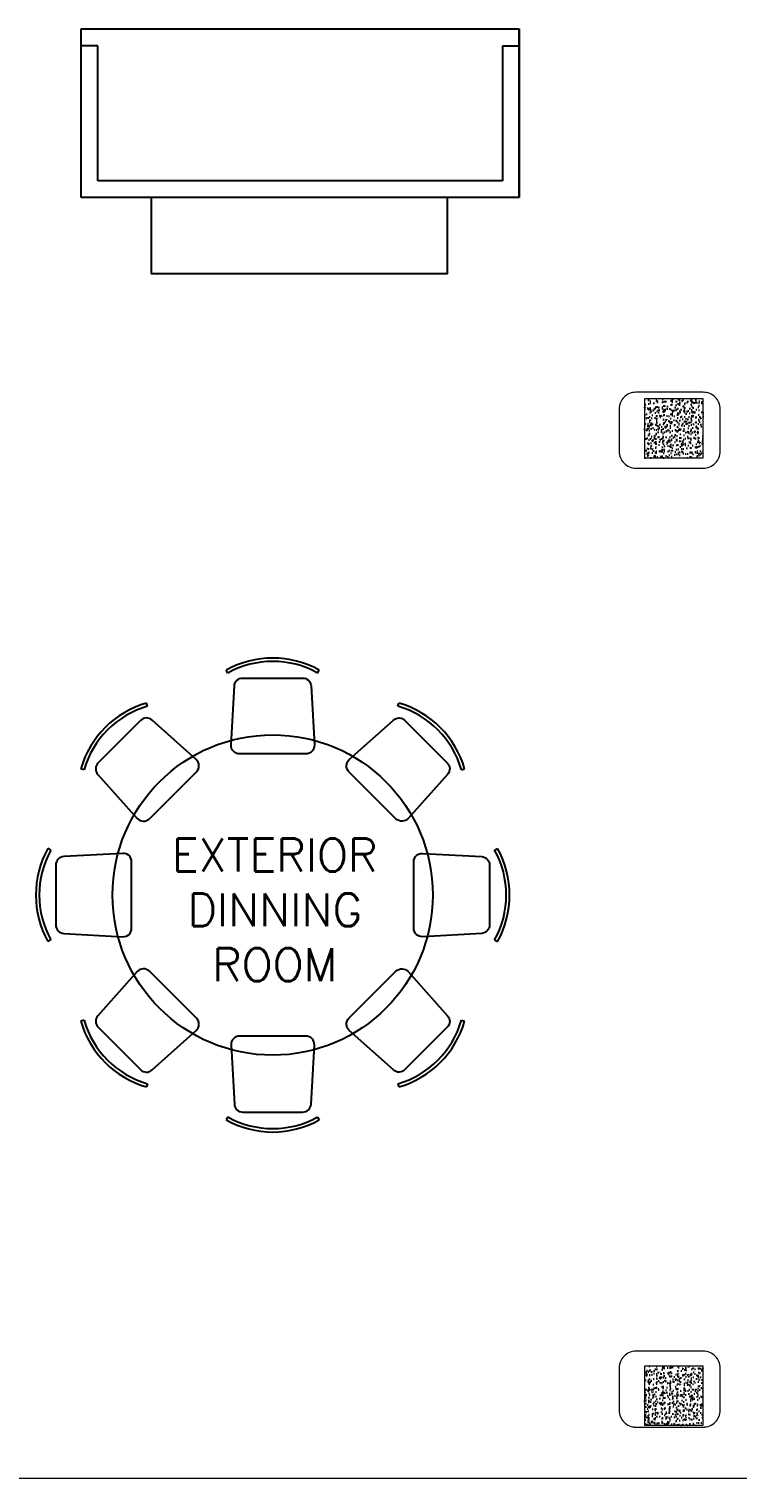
# Model space of a CAD drawing. Header units: metres. Extents: x -232 to 581, y 30 to 789.
# Drawn here: x 120.91 to 125.12, y 657.11 to 665.71 of the extents above; entities that cross this region are included whole.
import ezdxf

# ---------------------------------------------------------------- set-up
doc = ezdxf.new("R2010")
doc.units = ezdxf.units.M
for name, color, linetype, lineweight in [('A-WALL', 250, 'Continuous', 20), ('baños', 140, 'Continuous', 0), ('Columnas', 7, 'Continuous', 18), ('textos', 7, 'Continuous', 0)]:
    doc.layers.add(name, color=color, linetype=linetype, lineweight=lineweight)
doc.layers.add('HATCH', color=8, linetype='Continuous')
doc.layers.add('MOBILIARIOS', color=252, linetype='Continuous')
doc.layers.add('PISO', color=7, linetype='Continuous', lineweight=5, true_color=0xe6e6e6)
doc.styles.get("Standard").update_dxf_attribs({"font": 'arial.ttf'})
pattern_1 = [(50, (109.59505, -7.243447), (0.058299094, -0.005100507), [0.006096, -0.067056]), (355, (109.59505, -7.24345), (-0.011277895, 0.06113819), [0.0048768, -0.053644987]), (100.451445, (109.59991, -7.24387), (0.0470212, 0.05603768), [0.005180803, -0.056988878]), (46.1842, (109.59505, -7.22719), (0.086745293, -0.013453545), [0.009144, -0.100584]), (96.63556, (109.60228, -7.22831), (0.07596932, 0.07917636), [0.00777121, -0.085483395]), (351.18415, (109.59505, -7.22719), (0.07596932, 0.07917636), [0.00731519, -0.080467114]), (21, (109.60318, -7.231255), (0.048516605, -0.032724863), [0.006096, -0.067056]), (326, (109.60318, -7.231255), (0.01977665, 0.05894015), [0.0048768, -0.0536448]), (71.451445, (109.607223, -7.23398), (0.068293254, 0.026215286), [0.005180803, -0.05698878]), (37.5, (109.595052, -7.243447), (0.000988353, 0.0270576124), [0, -0.05299456, 0, -0.0544576, 0, -0.053848]), (7.5, (109.595052, -7.243447), (0.021382292, 0.032057784), [0, -0.03104896, 0, -0.05177536, 0, -0.0205232]), (327.5, (109.576927, -7.243447), (0.0433889905, -0.001833198), [0, -0.02032, 0, -0.0633984, 0, -0.0841248]), (317.5, (109.5688, -7.243447), (0.047401338, 0.008136477), [0, -0.026416, 0, -0.04210304, 0, -0.0597408])]

# ---------------------------------------------------------------- blocks, each defined once
blk = doc.blocks.new('27.11.2025 LN09 1ER NIVEL')
at = {"layer": 'A-WALL', "color": 18, "true_color": 0x000000}
for points in [[(201.7338, 97.3841), (201.3338, 97.3841, 0.414214), (201.2338, 97.2841), (201.2338, 97.0341, 0.414214), (201.3338, 96.9341), (201.7338, 96.9341, 0.414214), (201.8338, 97.0341), (201.8338, 97.2841, 0.414214)], [(201.7338, 91.6962), (201.3338, 91.6962, 0.414214), (201.2338, 91.5962), (201.2338, 91.3462, 0.414214), (201.3338, 91.2462), (201.7338, 91.2462, 0.414214), (201.8338, 91.3462), (201.8338, 91.5962, 0.414214)]]:
    blk.add_lwpolyline(points, format="xyb", close=True, dxfattribs=at)
at = {"layer": 'PISO', "color": 18, "true_color": 0x000000}
blk.add_line((192.1588, 90.9441), (202.0338, 90.9441), dxfattribs=at)
at = {"layer": 'textos', "color": 18, "true_color": 0x000000, "insert": (197.4883, 93.8914), "char_height": 0.195, "width": 3.404877, "attachment_point": 7}
blk.add_mtext('\\pxqc;{\\Fromans|c0;EXTERIOR\\PDINNING \\PROOM}', dxfattribs=at)
blk = doc.blocks.new('20.03.2026 LN 09 PRIMER NIVEL ARQ')
at = {"layer": 'HATCH'}
h = blk.add_hatch(dxfattribs=at)
h.set_pattern_fill('AR-CONC', color=1, scale=0.00032)
h.set_pattern_definition(pattern_1)
h.paths.add_polyline_path([(20.764, -56.7422), (21.114, -56.7422), (21.114, -56.3922), (20.764, -56.3922)])
h = blk.add_hatch(dxfattribs=at)
h.set_pattern_fill('AR-CONC', color=1, scale=0.00032)
h.set_pattern_definition(pattern_1)
h.paths.add_polyline_path([(20.764, -62.4801), (21.114, -62.4801), (21.114, -62.1301), (20.764, -62.1301)])
at = {"layer": 'A-WALL', "color": 1}
for points in [[(21.114, -56.3532), (20.714, -56.3532, 0.414214), (20.614, -56.4532), (20.614, -56.7032, 0.414214), (20.714, -56.8032), (21.114, -56.8032, 0.414214), (21.214, -56.7032), (21.214, -56.4532, 0.414214)], [(21.114, -62.041), (20.714, -62.041, 0.414214), (20.614, -62.141), (20.614, -62.391, 0.414214), (20.714, -62.491), (21.114, -62.491, 0.414214), (21.214, -62.391), (21.214, -62.141, 0.414214)]]:
    blk.add_lwpolyline(points, format="xyb", close=True, dxfattribs=at)
at = {"layer": 'Columnas', "color": 1}
for points in [[(20.764, -56.7422), (21.114, -56.7422), (21.114, -56.3922), (20.764, -56.3922)], [(20.764, -62.4801), (21.114, -62.4801), (21.114, -62.1301), (20.764, -62.1301)]]:
    blk.add_lwpolyline(points, close=True, dxfattribs=at)
at = {"layer": 'MOBILIARIOS', "color": 1, "lineweight": -2}
for p, q in [((17.4216, -54.1985), (20.0216, -54.1985)), ((17.4216, -55.1985), (17.4216, -54.1985)), ((20.0216, -54.1985), (20.0216, -55.1985)), ((20.0216, -55.1985), (20.0216, -54.1985)), ((17.5216, -54.2985), (17.4216, -54.2985)), ((17.5216, -55.0985), (17.5216, -54.2985)), ((19.9216, -54.2985), (19.9216, -55.0985)), ((19.9216, -54.2985), (20.0216, -54.2985)), ((19.9216, -55.0985), (17.5216, -55.0985)), ((20.0216, -55.1985), (17.4216, -55.1985))]:
    blk.add_line(p, q, dxfattribs=at)
at = {"layer": 'MOBILIARIOS', "color": 1}
for p, q in [((18.2925, -58.0186), (18.2828, -58.0011)), ((18.8254, -58.0186), (18.8351, -58.0011)), ((17.8163, -58.2158), (17.8108, -58.1966)), ((19.3015, -58.2158), (19.307, -58.1966)), ((17.4395, -58.5926), (17.4203, -58.5871)), ((19.6783, -58.5926), (19.6976, -58.5871)), ((17.2423, -59.0688), (17.2248, -59.0591)), ((19.8756, -59.0688), (19.893, -59.0591)), ((17.2423, -59.6017), (17.2248, -59.6114)), ((19.8756, -59.6017), (19.893, -59.6114)), ((17.4395, -60.0778), (17.4203, -60.0833)), ((19.6783, -60.0778), (19.6976, -60.0833)), ((17.8163, -60.4546), (17.8108, -60.4739)), ((19.3015, -60.4546), (19.307, -60.4739)), ((18.2925, -60.6519), (18.2828, -60.6693)), ((18.8254, -60.6519), (18.8351, -60.6693))]:
    blk.add_line(p, q, dxfattribs=at)
blk.add_lwpolyline([(17.8384, -55.6485), (19.5965, -55.6485), (19.5965, -55.1985), (17.8384, -55.1985)], close=True, dxfattribs=at)
for points in [[(18.3812, -58.0482), (18.7366, -58.0482, -0.39805), (18.7866, -58.0954), (18.806, -58.4454, -0.430564), (18.7561, -58.4982), (18.3618, -58.4982, -0.430564), (18.3119, -58.4454), (18.3313, -58.0954, -0.39805)], [(17.7745, -58.2995), (17.5232, -58.5508, 0.39805), (17.5213, -58.6195), (17.755, -58.8807, 0.430564), (17.8276, -58.8827), (18.1065, -58.6039, 0.430564), (18.1044, -58.5313), (17.8432, -58.2976, 0.39805)], [(19.3434, -58.2995), (19.5947, -58.5508, -0.39805), (19.5966, -58.6195), (19.3628, -58.8807, -0.430564), (19.2902, -58.8827), (19.0114, -58.6039, -0.430564), (19.0134, -58.5313), (19.2747, -58.2976, -0.39805)], [(17.2719, -59.1575), (17.2719, -59.5129, 0.39805), (17.3191, -59.5629), (17.6691, -59.5823, 0.430564), (17.7219, -59.5324), (17.7219, -59.1381, 0.430564), (17.6691, -59.0882), (17.3191, -59.1076, 0.39805)], [(19.846, -59.1575), (19.846, -59.5129, -0.39805), (19.7988, -59.5629), (19.4488, -59.5823, -0.430564), (19.396, -59.5324), (19.396, -59.1381, -0.430564), (19.4488, -59.0882), (19.7988, -59.1076, -0.39805)], [(17.5232, -60.1197), (17.7745, -60.371, 0.39805), (17.8432, -60.3729), (18.1044, -60.1391, 0.430564), (18.1065, -60.0665), (17.8276, -59.7877, 0.430564), (17.755, -59.7897), (17.5213, -60.051, 0.39805)], [(19.5947, -60.1197), (19.3434, -60.371, -0.39805), (19.2747, -60.3729), (19.0134, -60.1391, -0.430564), (19.0114, -60.0665), (19.2902, -59.7877, -0.430564), (19.3628, -59.7897), (19.5966, -60.051, -0.39805)], [(18.3812, -60.6223), (18.7366, -60.6223, 0.39805), (18.7866, -60.5751), (18.806, -60.2251, 0.430564), (18.7561, -60.1723), (18.3618, -60.1723, 0.430564), (18.3119, -60.2251), (18.3313, -60.5751, 0.39805)]]:
    blk.add_lwpolyline(points, format="xyb", close=True, dxfattribs=at)
blk.add_circle((18.5589, -59.3352), 0.95, dxfattribs=at)
for centre, radius, start, end in [((18.5589, -58.4982), 0.5686, 60.9454, 119.0546), ((18.5589, -58.4982), 0.5486, 60.9454, 119.0546), ((17.9671, -58.7433), 0.5686, 105.9454, 164.0546), ((17.9671, -58.7433), 0.5486, 105.9454, 164.0546), ((19.1508, -58.7433), 0.5486, 15.9454, 74.0546), ((19.1508, -58.7433), 0.5686, 15.9454, 74.0546), ((17.7219, -59.3352), 0.5686, 150.9454, 209.0546), ((17.7219, -59.3352), 0.5486, 150.9454, 209.0546), ((19.396, -59.3352), 0.5486, 330.9454, 29.0546), ((19.396, -59.3352), 0.5686, 330.9454, 29.0546), ((17.9671, -59.9271), 0.5686, 195.9454, 254.0546), ((17.9671, -59.9271), 0.5486, 195.9454, 254.0546), ((19.1508, -59.9271), 0.5486, 285.9454, 344.0546), ((19.1508, -59.9271), 0.5686, 285.9454, 344.0546), ((18.5589, -60.1723), 0.5686, 240.9454, 299.0546), ((18.5589, -60.1723), 0.5486, 240.9454, 299.0546)]:
    blk.add_arc(centre, radius, start, end, dxfattribs=at)
at = {"layer": 'PISO', "color": 1}
blk.add_line((11.5391, -62.7932), (21.414, -62.7932), dxfattribs=at)
at = {"layer": 'baños', "color": 1, "linetype": 'Continuous'}
for tag, p in [('MODELNUMBER', (-12.0611, -62.0707)), ('MATERIAL', (-12.0611, -62.0709)), ('PRODUCT', (-12.0611, -62.0708)), ('TRADENAME', (-12.0611, -62.0708))]:
    blk.add_attdef(tag, p, '', height=0.0000254, rotation=359.99992, dxfattribs=at)
at = {"layer": 'textos', "color": 1, "insert": (16.8685, -59.8459), "char_height": 0.195, "width": 3.404877, "attachment_point": 7}
blk.add_mtext('\\pxqc;{\\Fromans|c0;EXTERIOR\\PDINNING \\PROOM}', dxfattribs=at)

msp = doc.modelspace()

# ---------------------------------------------------------------- block references
at = {"color": 1}
for name, p in [('20.03.2026 LN 09 PRIMER NIVEL ARQ', (103.8018, 719.9057)), ('27.11.2025 LN09 1ER NIVEL', (-76.818, 566.1684))]:
    msp.add_blockref(name, p, dxfattribs=at)

doc.saveas('drawing.dxf')
